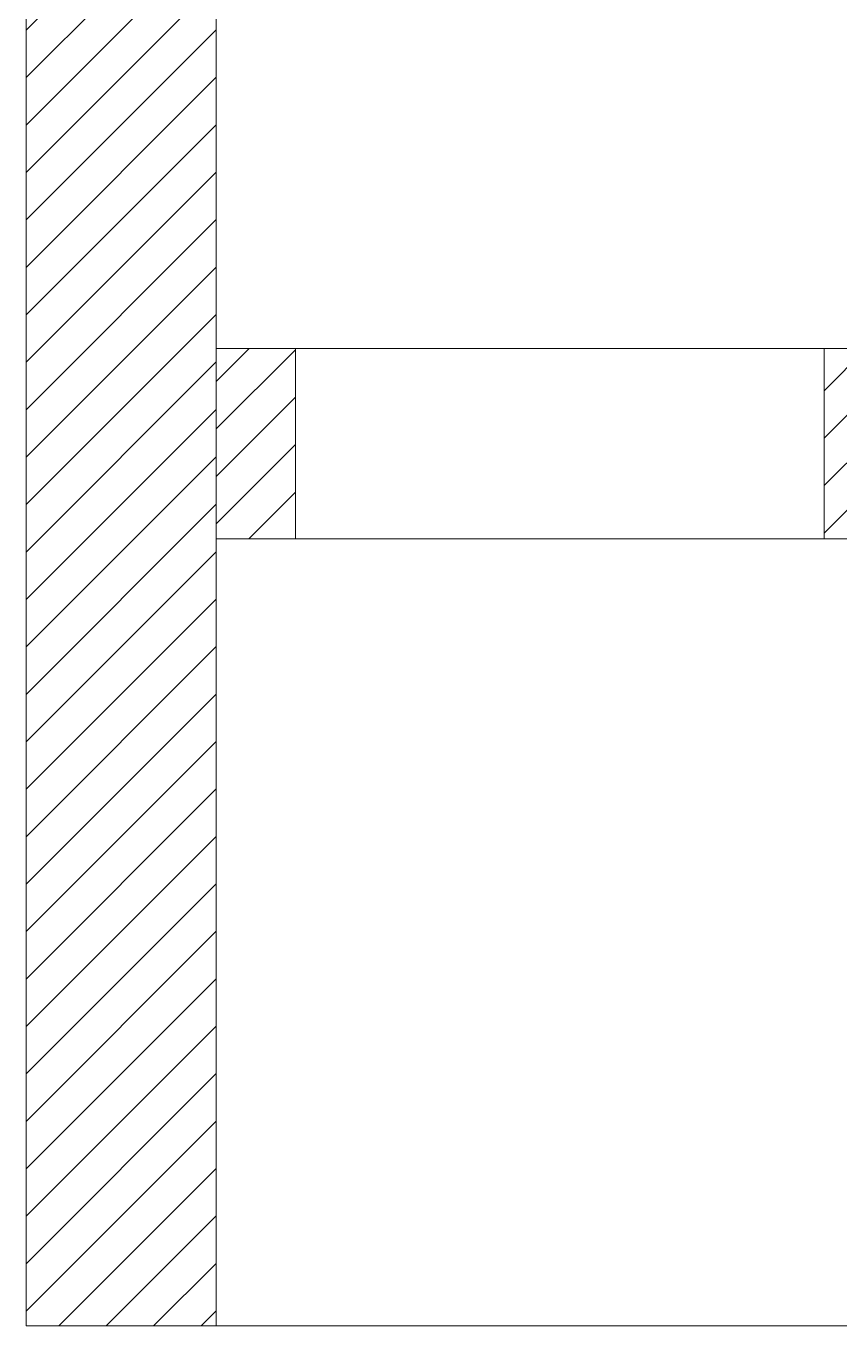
# Model space of a CAD drawing. Header units: millimetres. Extents: x 5622 to 8918, y 2044 to 6634.
# Drawn here: x 5660.4 to 5737.4, y 3663.8 to 3786.9 of the extents above; entities that cross this region are included whole.
import ezdxf

# ---------------------------------------------------------------- set-up
doc = ezdxf.new("R2010")
doc.units = ezdxf.units.MM
doc.layers.add('F_MULTI laminato CERA', color=124, linetype='Continuous', lineweight=5)
doc.layers.add('F_MULTI laminato OPACO', color=1, linetype='Continuous', lineweight=5)

msp = doc.modelspace()

# ---------------------------------------------------------------- hatches: boundary and pattern name
at = {"layer": 'F_MULTI laminato CERA', "true_color": 0x636466}
h = msp.add_hatch(dxfattribs=at)
h.set_pattern_fill('ANSI31', color=251)
h.set_pattern_definition([(45, (48469.427, -9389.2995), (-2.24506403, 2.24506403), [])])
h.paths.add_polyline_path([(5735.915, 3756.327), (5735.915, 3738.327), (6241.415, 3738.327), (6241.415, 3756.327)])
h.paths.add_polyline_path([(5685.915, 3738.327), (5685.915, 3756.327), (5678.415, 3756.327), (5678.415, 3738.327)])
at = {"layer": 'F_MULTI laminato OPACO', "true_color": 0x636466}
h = msp.add_hatch(dxfattribs=at)
h.set_pattern_fill('ANSI31', color=251)
h.set_pattern_definition([(45, (48469.427, -7407.2995), (-2.24506403, 2.24506403), [])])
h.paths.add_polyline_path([(5678.415, 3663.827), (5660.415, 3663.827), (5660.415, 5738.327), (5678.415, 5738.327)])

# ---------------------------------------------------------------- linework, layer by layer
at = {"layer": 'F_MULTI laminato CERA'}
for points in [[(6241.415, 3663.827), (5678.415, 3663.827), (5678.415, 5738.327), (6241.415, 5738.327)], [(6241.415, 3756.327), (6241.415, 3738.327), (5678.415, 3738.327), (5678.415, 3756.327)], [(5735.915, 3756.327), (5685.915, 3756.327), (5685.915, 3738.327), (5735.915, 3738.327)]]:
    msp.add_lwpolyline(points, close=True, dxfattribs=at)
at = {"layer": 'F_MULTI laminato OPACO'}
msp.add_lwpolyline([(5678.415, 3663.827), (5660.415, 3663.827), (5660.415, 5738.327), (5678.415, 5738.327)], close=True, dxfattribs=at)

doc.saveas('drawing.dxf')
